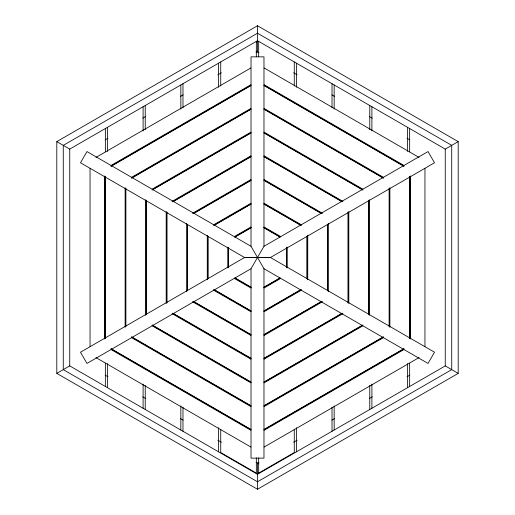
<?xml version="1.0" encoding="UTF-8"?>
<svg xmlns="http://www.w3.org/2000/svg" width="515" height="515" viewBox="0 0 515 515"><rect width="100%" height="100%" fill="white"/><g stroke="black" fill="none" stroke-linecap="round" stroke-linejoin="round"><path stroke-width="0.77" d="M257.5 489.25L56.798 373.375L56.798 141.625L257.5 25.75L458.202 141.625L458.202 373.375L257.5 489.25L257.5 463.082L258.891 462.283M257.5 25.75L257.5 51.918L256.11 52.717M256.38 42.642L257.5 40.704L445.256 149.099L458.202 141.625M251.024 268.714L263.976 246.286L263.976 56.85L251.024 56.85L251.024 246.286L263.976 268.714L428.036 363.435L434.506 352.221L270.446 257.5L244.554 257.5L80.495 352.221L86.964 363.435L251.024 268.714L251.024 458.15L263.976 458.15L263.976 268.714M56.798 141.625L69.744 149.099L69.744 365.901L257.5 474.296L258.62 472.358M69.744 149.099L257.5 40.704M105.189 139.848L107.97 138.245M142.745 118.167L145.526 116.564M180.302 96.485L183.083 94.882M217.858 74.804L221.334 72.795M95.951 157.416L250.902 67.948M111.176 165.399L250.902 84.73M110.944 166.158L250.972 85.31M111.214 166.229L250.902 85.58M131.731 177.25L250.889 108.453M131.473 178.023L250.992 109.019M131.763 178.074L250.889 109.302M152.247 189.121L250.908 132.162M152.022 189.868L250.972 132.741M152.286 189.945L250.908 133.005M172.068 201.391L250.934 155.858M172.538 201.738L250.998 156.444M172.84 201.79L250.889 156.734M192.623 213.236L250.914 179.587M193.048 213.616L251.03 180.141M193.357 213.661L250.914 180.43M213.802 224.727L250.966 203.27M213.603 225.461L251.011 203.863M214.53 225.152L250.972 204.114M234.364 236.572L250.94 226.999M234.737 236.977L251.108 227.527M235.091 236.997L250.953 227.842M263.976 246.286L428.036 151.565L434.506 162.779L270.446 257.5L244.554 257.5L80.495 162.779L86.964 151.565L251.024 246.286M56.798 373.375L69.744 365.901M264.047 287.158L279.909 278.003M263.892 287.473L280.263 278.023M264.06 288.001L280.636 278.428M264.028 310.886L300.47 289.848M263.989 311.137L301.397 289.539M264.034 311.73L301.198 290.273M264.086 334.57L321.643 301.339M263.97 334.859L321.952 301.384M264.086 335.413L322.377 301.764M264.111 358.266L342.16 313.21M264.002 358.556L342.462 313.262M264.066 359.142L342.932 313.609M264.092 381.995L362.715 325.055M264.028 382.259L362.978 325.132M264.092 382.838L362.753 325.879M264.111 405.698L383.237 336.926M264.008 405.981L383.533 336.977M264.111 406.547L383.269 337.75M264.098 429.42L403.786 348.771M264.028 429.69L404.056 348.842M264.098 430.27L403.824 349.601M264.098 447.052L419.049 357.584M293.666 442.205L297.142 440.196M331.918 420.118L334.699 418.515M369.474 398.436L372.255 396.833M407.03 376.755L409.811 375.152M257.5 474.296L445.256 365.901L445.256 149.099M256.11 51.114L258.891 52.717M293.666 72.795L297.142 74.804M331.918 94.882L334.699 96.485M369.474 116.564L372.255 118.167M407.03 138.245L409.811 139.848M264.098 67.948L419.049 157.416M264.098 84.73L403.824 165.399M264.028 85.31L404.056 166.158M264.098 85.58L403.786 166.229M264.111 108.453L383.269 177.25M264.008 109.019L383.527 178.023M264.111 109.302L383.237 178.074M264.092 132.162L362.753 189.121M264.028 132.741L362.978 189.868M264.092 133.005L362.715 189.945M264.066 155.858L342.932 201.391M264.002 156.444L342.462 201.738M264.111 156.734L342.16 201.79M264.086 179.587L322.377 213.236M263.97 180.141L321.952 213.616M264.086 180.43L321.643 213.661M264.034 203.27L301.198 224.727M263.989 203.863L301.397 225.461M264.028 204.114L300.47 225.152M264.06 226.999L280.636 236.572M263.892 227.527L280.263 236.977M264.047 227.842L279.909 236.997M445.256 365.901L458.202 373.375M235.091 278.003L250.953 287.158M234.737 278.023L251.108 287.473M234.364 278.428L250.94 288.001M214.53 289.848L250.972 310.886M213.603 289.539L251.011 311.137M213.802 290.273L250.966 311.73M193.357 301.339L250.914 334.57M193.048 301.384L251.03 334.859M192.623 301.764L250.914 335.413M172.84 313.21L250.889 358.266M172.538 313.262L250.998 358.556M172.068 313.609L250.934 359.142M152.286 325.055L250.908 381.995M152.022 325.132L250.972 382.259M152.247 325.879L250.908 382.838M131.763 336.926L250.889 405.698M131.473 336.977L250.992 405.981M131.731 337.75L250.889 406.547M111.214 348.771L250.902 429.42M110.944 348.842L250.972 429.69M111.176 349.601L250.902 430.27M95.951 357.584L250.902 447.052M105.189 375.152L107.97 376.755M142.745 396.833L145.526 398.436M180.302 418.515L183.083 420.118M217.858 440.196L221.334 442.205M256.11 462.283L258.891 463.886M424.952 168.437L424.952 346.563M410.423 176.027L410.423 338.973M409.882 176.252L409.882 338.748M409.644 128.544L409.644 151.841M409.689 176.452L409.689 338.548M409.644 363.159L409.644 386.456M407.507 127.308L407.507 151.416M407.507 363.584L407.507 387.692M389.881 187.898L389.881 327.102M389.346 188.091L389.346 326.909M389.147 188.323L389.147 326.677M371.901 106.753L371.901 130.868M371.901 384.132L371.901 408.247M369.764 105.517L369.764 129.638M369.764 385.362L369.764 409.483M369.345 199.736L369.345 315.264M368.811 200.773L368.811 314.227M368.611 200.959L368.611 314.041M348.81 211.568L348.81 303.432M348.269 212.605L348.269 302.395M348.076 212.038L348.076 302.962M334.158 84.956L334.158 109.09M334.158 405.91L334.158 430.044M332.021 83.726L332.021 107.86M332.021 407.14L332.021 431.274M328.267 223.446L328.267 291.554M327.733 224.424L327.733 290.576M327.534 224.669L327.534 290.331M307.732 235.252L307.732 279.748M307.197 236.301L307.197 278.699M306.998 236.462L306.998 278.538M296.408 63.165L296.408 87.26M296.408 427.74L296.408 451.835M294.271 61.935L294.271 86.044M294.271 429.233L294.271 452.543L258.665 473.105L258.665 457.829M287.196 247.129L287.196 267.871M286.655 247.264L286.655 267.736M286.462 248.339L286.462 266.661M258.665 41.374L258.665 56.65M256.335 41.374L256.335 56.65M256.335 457.829L256.335 473.105L220.729 452.543L220.729 429.233M228.538 248.339L228.538 266.661M228.345 247.264L228.345 267.736M227.804 247.129L227.804 267.871M220.729 61.935L220.729 86.044M218.592 63.165L218.592 87.26M218.592 427.74L218.592 451.835M208.002 236.462L208.002 278.538M207.803 236.301L207.803 278.699M207.268 235.252L207.268 279.748M187.466 224.669L187.466 290.331M187.267 224.424L187.267 290.576M186.733 223.446L186.733 291.554M182.98 83.726L182.98 107.86M182.98 407.14L182.98 431.274M180.842 84.956L180.842 109.09M180.842 405.91L180.842 430.044M166.924 212.038L166.924 302.962M166.731 212.605L166.731 302.395M166.191 211.568L166.191 303.432M146.389 200.959L146.389 314.041M146.189 200.773L146.189 314.227M145.655 199.736L145.655 315.264M145.236 105.517L145.236 129.638M145.236 385.362L145.236 409.483M143.099 106.753L143.099 130.868M143.099 384.132L143.099 408.247M125.853 188.323L125.853 326.677M125.654 188.091L125.654 326.909M125.119 187.898L125.119 327.102M107.493 127.308L107.493 151.416M107.493 363.584L107.493 387.692M105.356 128.544L105.356 151.841M105.356 363.159L105.356 386.456M105.311 176.452L105.311 338.548M105.118 176.252L105.118 338.748M104.577 176.027L104.577 338.973M90.048 168.437L90.048 346.563M257.5 33.224L63.274 145.365L63.274 369.635L257.5 481.776L451.726 369.635L451.726 145.365L257.5 33.224"/></g></svg>
